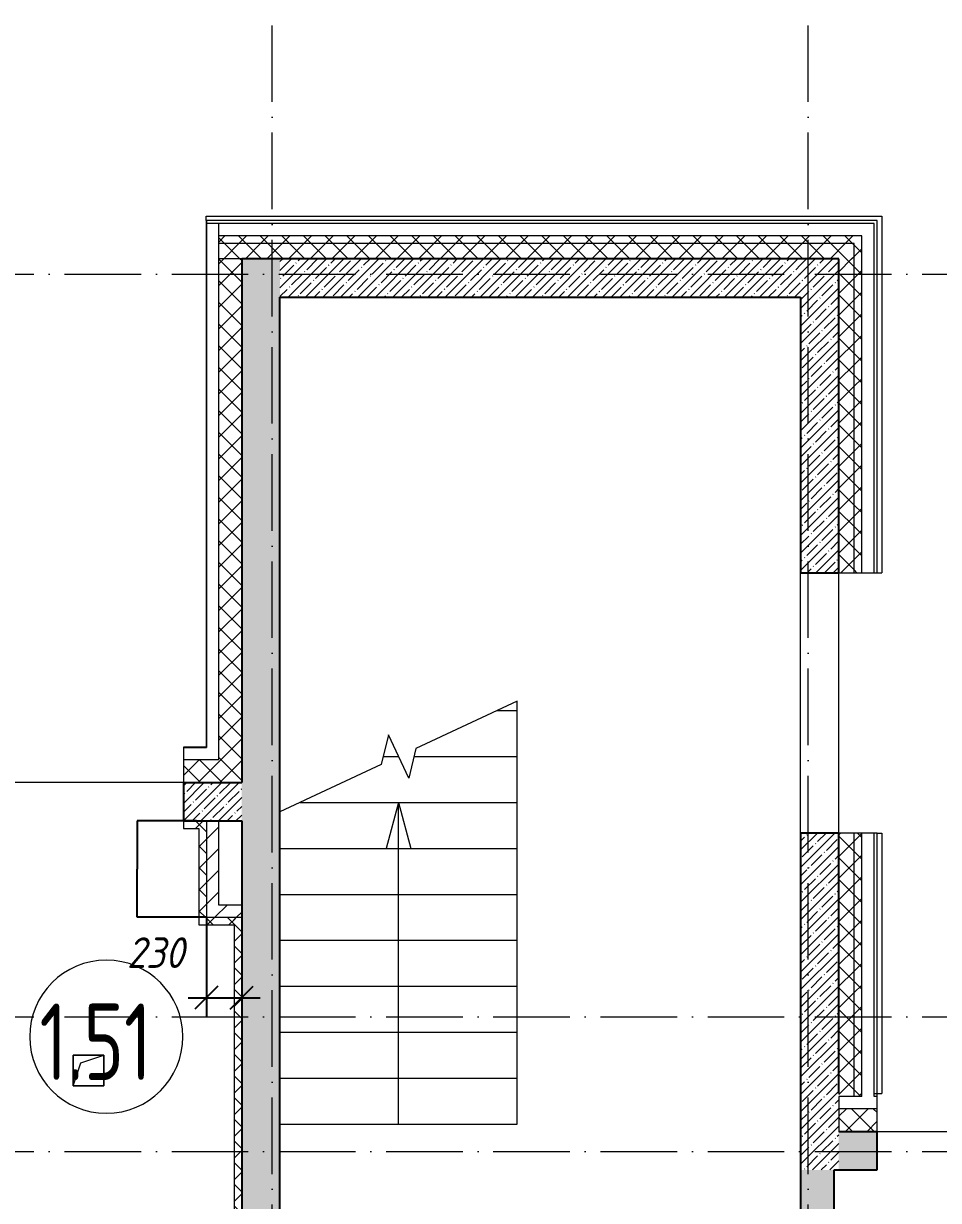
# Model space of a CAD drawing. Header units: millimetres. Extents: x 12986 to 523328, y -9759 to 30092.
# Drawn here: x 149732 to 155708, y 20951 to 28637 of the extents above; entities that cross this region are included whole.
import ezdxf

# ---------------------------------------------------------------- set-up
doc = ezdxf.new("R2010")
doc.units = ezdxf.units.MM
doc.linetypes.add('50_200_ШТРИХ_1Т_ш5_п1_п1_', pattern=[700, 500, -100, 0, -100])
for name, color, linetype, lineweight in [('A-ANNO-DIMS', 7, 'Continuous', 9), ('A-AREA-IDEN', 7, 'Continuous', 9), ('A-FLOR', 7, 'Continuous', 9), ('A-GENM', 7, 'Continuous', 9), ('A-WALL', 7, 'Continuous', 5), ('A-WALL-1', 7, 'Continuous', 25), ('A-WALL-8', 7, 'Continuous', 9), ('A-WALL-FNSH-1', 7, 'Continuous', 9), ('A-WALL-FNSH-2', 7, 'Continuous', 5), ('A-WALL-PATT-1', 7, 'Continuous', 5), ('A-WALL-PATT-3', 250, 'Continuous', 5), ('I-WALL', 7, 'Continuous', 5), ('S-STRS-1', 7, 'Continuous', 9), ('S-STRS-ANNO', 7, 'Continuous', 5), ('S-STRS-MBND', 7, 'Continuous', 9), ('Оси-2', 7, '50_200_ШТРИХ_1Т_ш5_п1_п1_', 9)]:
    doc.layers.add(name, color=color, linetype=linetype, lineweight=lineweight)
doc.layers.add('A-WALL-5', color=7, linetype='Continuous', lineweight=13, true_color=0x008000)
doc.styles.add('ISOCPEUR_I_3', font='isocpeui.ttf', dxfattribs={"width": 0.9, "height": 200})
doc.styles.add('СПДС', font='ГОСТ тип А.ttf', dxfattribs={"width": 0.9})
doc.dimstyles.new('ISO-2_0_0_9К_СРЕДНИЙ_6', dxfattribs={"dimscale": 304.8, "dimtxt": 199.196235, "dimasz": 0.492126, "dimexe": 0.393701, "dimexo": 0, "dimgap": 0, "dimtad": 1, "dimdec": 0, "dimzin": 0, "dimdsep": 46, "dimtxsty": 'ISOCPEUR_I_3', "dimblk1": 'OBLIQUE', "dimblk2": 'OBLIQUE', "dimsah": 1, "dimcen": 0.09, "dimdle": 0.393701, "dimazin": 0, "dimtfac": 1, "dimtdec": 4, "dimtix": 1, "dimtmove": 1, "dimatfit": 3, "dimfxl": 1, "dimtvp": 1, "dimtolj": 1, "dimtzin": 0, "dimarcsym": 2})
doc.dimstyles.get("Standard").update_dxf_attribs({"dimtxt": 0.18, "dimasz": 0.18, "dimexe": 0.18, "dimexo": 0.0625, "dimgap": 0.09, "dimtad": 0, "dimtih": 1, "dimtoh": 1, "dimdec": 4, "dimzin": 0, "dimdsep": 46, "dimtxsty": 'Standard', "dimcen": 0.09, "dimadec": 0, "dimazin": 0, "dimtfac": 1, "dimtdec": 4, "dimtofl": 0, "dimtmove": 0, "dimatfit": 3, "dimfxl": 1, "dimtolj": 1, "dimtzin": 0, "dimarcsym": 0})
pattern_1 = [(45, (61996.89, 0), (-57.024626, 57.024626), []), (45, (62053.92, 0), (-57.024626, 57.024626), [100.806, -20.161, 3.353, -16.808])]
pattern_2 = [(45, (61996.89, 0), (-70.71068, 70.71068), []), (135, (61996.89, 0), (-70.71068, -70.71068), [])]
pattern_3 = [(45, (61996.89, 0), (-70.71068, 70.71068), [])]

# ---------------------------------------------------------------- blocks, each defined once
blk = doc.blocks.new('AR_Отверстие прямоугольное _в плите_ - AR_Отверстие прямоугольное _в плите_-24484673-АР1_Кладочный план 1 этажа')
at = {"layer": 'A-GENM'}
for p, q in [((100, 100), (-100, 100)), ((-100, 100), (-100, -100)), ((-50, 50), (100, 100)), ((100, -100), (100, 100)), ((-100, -100), (-50, 50)), ((-100, -100), (100, -100))]:
    blk.add_line(p, q, dxfattribs=at)
blk = doc.blocks.new('DIMBLOCK616-АР1_Кладочный план 1 этажа')
at = {"layer": 'A-ANNO-DIMS', "color": 0, "lineweight": -2, "transparency": 16777216}
for p, q in [((150862.4, 23430), (150474.4, 23430)), ((150474.6, 23429.8), (150474.6, 23115.2)), ((150474.6, 22800.2), (150474.6, 23114.8)), ((150926.8, 22800), (150474.4, 22800))]:
    blk.add_line(p, q, dxfattribs=at)
at = {"layer": 'A-ANNO-DIMS', "color": 0, "transparency": 16777216}
for points in [[(150474.5, 23429.8), (150474.6, 23429.8), (150474.6, 23430)], [(150474.5, 22800.2), (150474.6, 22800.2), (150474.6, 22800)]]:
    blk.add_solid(points, dxfattribs=at)
at = {"layer": 'Defpoints', "color": 0, "transparency": 16777216}
for p in [(150474.6, 23430), (150862.5, 23430), (150926.9, 22800)]:
    blk.add_point(p, dxfattribs=at)
at = {"layer": 'A-ANNO-DIMS', "color": 0, "transparency": 16777216, "insert": (150474.6, 23115), "char_height": 0.18, "width": 455.087, "attachment_point": 5}
blk.add_mtext('\\A1;630.0000', dxfattribs=at)
blk = doc.blocks.new('_Oblique')
at = {"color": 0, "linetype": 'ByBlock', "lineweight": -2}
blk.add_line((-0.5, -0.5), (0.5, 0.5), dxfattribs=at)
blk = doc.blocks.new('DIMBLOCK617-АР1_Кладочный план 1 этажа')
at = {"layer": 'A-ANNO-DIMS', "color": 0, "lineweight": -2, "transparency": 16777216}
for p, q in [((150926.9, 22800), (150926.9, 22154.7)), ((151156.9, 22380.8), (151156.9, 22154.7)), ((150806.9, 22274.7), (151276.9, 22274.7))]:
    blk.add_line(p, q, dxfattribs=at)
at = {"layer": 'Defpoints', "color": 0, "transparency": 16777216}
for p in [(150926.9, 22800), (151156.9, 22380.8), (151156.9, 22274.7)]:
    blk.add_point(p, dxfattribs=at)
at = {"layer": 'A-ANNO-DIMS', "color": 0, "lineweight": -2, "transparency": 16777216, "xscale": 150, "yscale": 150, "zscale": 150, "rotation": 180}
blk.add_blockref('_Oblique', (150926.9, 22274.7), dxfattribs=at)
at = {"layer": 'A-ANNO-DIMS', "color": 0, "lineweight": -2, "transparency": 16777216, "xscale": 150, "yscale": 150, "zscale": 150}
blk.add_blockref('_Oblique', (151156.9, 22274.7), dxfattribs=at)
at = {"layer": 'A-ANNO-DIMS', "color": 0, "transparency": 16777216, "insert": (150408, 22669.3), "char_height": 200, "width": 455.087, "attachment_point": 1, "line_spacing_factor": 1.149209, "style": 'ISOCPEUR_I_3'}
blk.add_mtext('\\A1;230', dxfattribs=at)
blk = doc.blocks.new('Марка_Помещения - Номер-25198446-Объем проектирования 1 этажа')
at = {"layer": 'A-AREA-IDEN'}
for start, end in [(360, 180), (180, 360)]:
    blk.add_arc((0, 0), 2.5, start, end, dxfattribs=at)

msp = doc.modelspace()

# ---------------------------------------------------------------- hatches: boundary and pattern name
at = {"layer": 'A-WALL-PATT-1'}
h = msp.add_hatch(dxfattribs=at)
h.set_pattern_fill('FP_2', color=256, style=0, pattern_type=2)
h.set_pattern_definition(pattern_2)
h.paths.add_polyline_path([(155206.89328, 27199.99988), (155206.89328, 27249.99988), (151006.89328, 27249.99988), (151006.89328, 27199.99988), (155156.89328, 27199.99988)], flags=0)
h = msp.add_hatch(dxfattribs=at)
h.set_pattern_fill('FP_2', color=256, style=0, pattern_type=2)
h.set_pattern_definition(pattern_2)
h.paths.add_polyline_path([(151006.89328, 27099.99988), (155156.89328, 27099.99988), (155156.89328, 27199.99988), (151006.89328, 27199.99988)], flags=0)
h = msp.add_hatch(dxfattribs=at)
h.set_pattern_fill('FP_2', color=256, style=0, pattern_type=2)
h.set_pattern_definition(pattern_2)
h.paths.add_polyline_path([(155156.89328, 21630.00001), (155206.89328, 21630.00001), (155206.89328, 23350.0001), (155156.89328, 23350.0001), (155156.89328, 21650.00001)], flags=0)
h.paths.add_polyline_path([(155156.89328, 25050.0001), (155206.89328, 25050.0001), (155206.89328, 27199.99988), (155156.89328, 27199.99988), (155156.89328, 25820.15264)], flags=0)
h = msp.add_hatch(dxfattribs=at)
h.set_pattern_fill('FP_2', color=256, style=0, pattern_type=2)
h.set_pattern_definition(pattern_2)
h.paths.add_polyline_path([(151156.89328, 23679.99988), (151156.89328, 27099.99988), (151006.89328, 27099.99988), (151006.89328, 23679.99988)], flags=0)
h = msp.add_hatch(dxfattribs=at)
h.set_pattern_fill('FP_1', color=256, style=0, pattern_type=2)
h.set_pattern_definition(pattern_1)
h.paths.add_polyline_path([(151156.89328, 17270.00001), (151406.89328, 17270.00001), (151406.89328, 27099.99988), (151156.89328, 27099.99988), (151156.89328, 18334.35948)], flags=0)
h = msp.add_hatch(dxfattribs=at)
h.set_pattern_fill('FP_1', color=256, style=0, pattern_type=2)
h.set_pattern_definition(pattern_1)
h.paths.add_polyline_path([(154806.89328, 26849.99988), (154806.89328, 27099.99988), (151406.89328, 27099.99988), (151406.89328, 26849.99988)], flags=0)
h = msp.add_hatch(dxfattribs=at)
h.set_pattern_fill('FP_1', color=256, style=0, pattern_type=2)
h.set_pattern_definition(pattern_1)
h.paths.add_polyline_path([(155056.89328, 21150.00001), (155056.89328, 23350.0001), (154806.89328, 23350.0001), (154806.89328, 21150.00001), (155026.89328, 21150.00001)], flags=0)
h.paths.add_polyline_path([(155056.89328, 25050.0001), (155056.89328, 27099.99988), (154806.89328, 27099.99988), (154806.89328, 25050.0001)], flags=0)
h = msp.add_hatch(dxfattribs=at)
h.set_pattern_fill('FP_2', color=256, style=0, pattern_type=2)
h.set_pattern_definition(pattern_2)
h.paths.add_polyline_path([(155156.89328, 21630.00001), (155156.89328, 23350.0001), (155056.89328, 23350.0001), (155056.89328, 21630.00001)], flags=0)
h.paths.add_polyline_path([(155156.89328, 25050.0001), (155156.89328, 27099.99988), (155056.89328, 27099.99988), (155056.89328, 25050.0001)], flags=0)
h = msp.add_hatch(dxfattribs=at)
h.set_pattern_fill('FP_2', color=256, style=0, pattern_type=2)
h.set_pattern_definition(pattern_2)
h.paths.add_polyline_path([(150926.89328, 23679.99988), (151006.89328, 23679.99988), (151006.89328, 23829.99988), (150776.89328, 23829.99988), (150776.89328, 23679.99988), (150925.69328, 23679.99988)], flags=0)
h.paths.add_polyline_path([(147198.09327, 23679.99988), (147376.89328, 23679.99988), (147376.89328, 23829.99988), (147116.89327, 23829.99988), (147116.89327, 23679.99988), (147196.89327, 23679.99988)], flags=0)
h.paths.add_polyline_path([(149076.89328, 23679.99988), (149076.89328, 23829.99988), (148526.89328, 23829.99988), (148526.89328, 23679.99988)], flags=0)
h = msp.add_hatch(dxfattribs=at)
h.set_pattern_fill('FP_1', color=256, style=0, pattern_type=2)
h.set_pattern_definition(pattern_1)
h.paths.add_polyline_path([(147016.89328, 23429.99988), (147376.89328, 23429.99988), (147376.89328, 23679.99988), (146966.89328, 23679.99988), (146966.89328, 23429.99988)], flags=0)
h.paths.add_polyline_path([(151006.89328, 23429.99988), (151156.89328, 23429.99988), (151156.89328, 23679.99988), (150776.89328, 23679.99988), (150776.89328, 23429.99988), (150926.89328, 23429.99988)], flags=0)
h.paths.add_polyline_path([(148806.89328, 23429.99988), (149076.89328, 23429.99988), (149076.89328, 23679.99988), (148526.89328, 23679.99988), (148526.89328, 23429.99988), (148756.89328, 23429.99988)], flags=0)
h = msp.add_hatch(dxfattribs=at)
h.set_pattern_fill('FP_2', color=256, style=0, pattern_type=2)
h.set_pattern_definition(pattern_2)
h.paths.add_polyline_path([(150926.89328, 23379.99988), (150926.89328, 23429.99988), (150776.89328, 23429.99988), (150776.89328, 23379.99988), (150876.89328, 23379.99988)], flags=0)
h.paths.add_polyline_path([(148956.89328, 23379.99988), (149076.89328, 23379.99988), (149076.89328, 23429.99988), (148956.89328, 23429.99988)], flags=0)
h = msp.add_hatch(dxfattribs=at)
h.set_pattern_fill('FP_2', color=256, style=0, pattern_type=2)
h.set_pattern_definition(pattern_2)
h.paths.add_polyline_path([(150876.89328, 22799.99988), (150926.89328, 22799.99988), (150926.89328, 23379.99988), (150876.89328, 23379.99988)], flags=0)
h = msp.add_hatch(dxfattribs=at)
h.set_pattern_fill('FP_2', color=256, style=0, pattern_type=2)
h.set_pattern_definition(pattern_2)
h.paths.add_polyline_path([(150876.89328, 22749.99988), (151106.89328, 22749.99988), (151106.89328, 22799.99988), (150876.89328, 22799.99988)], flags=0)
h = msp.add_hatch(dxfattribs=at)
h.set_pattern_fill('FP_2', color=256, style=0, pattern_type=2)
h.set_pattern_definition(pattern_2)
h.paths.add_polyline_path([(151156.89328, 19349.99988), (151156.89328, 22799.99988), (151106.89328, 22799.99988), (151106.89328, 19349.99988)], flags=0)
h = msp.add_hatch(dxfattribs=at)
h.set_pattern_fill('FP_18', color=256, style=0, pattern_type=2)
h.set_pattern_definition([(135, (61996.893, 0), (-35.35534, -35.35534), [])])
h.paths.add_polyline_path([(171946.893, 21630.00001), (173164.38228, 21630.00001), (173149.91419, 21650.00001), (171946.893, 21650.00001)], flags=0)
h.paths.add_polyline_path([(171046.893, 21630.00001), (171046.893, 21650.00001), (169746.89328, 21650.00001), (169746.89328, 21630.00001), (169777.74297, 21630.00001)], flags=0)
h.paths.add_polyline_path([(165446.89328, 21630.00001), (166646.89328, 21630.00001), (166646.89328, 21650.00001), (165446.89328, 21650.00001)], flags=0)
h.paths.add_polyline_path([(167546.89328, 21630.00001), (168846.89328, 21630.00001), (168846.89328, 21650.00001), (167546.89328, 21650.00001)], flags=0)
h.paths.add_polyline_path([(163146.89328, 21630.00001), (163146.89328, 21650.00001), (158586.89328, 21650.00001), (158586.89328, 21630.00001)], flags=0)
h.paths.add_polyline_path([(155286.89328, 21630.00001), (155306.89328, 21630.00001), (155306.89328, 21650.00001), (155286.89328, 21650.00001)], flags=0)
h = msp.add_hatch(dxfattribs=at)
h.set_pattern_fill('FP_2', color=256, style=0, pattern_type=2)
h.set_pattern_definition(pattern_2)
h.paths.add_polyline_path([(172842.27422, 21400.00001), (173232.02718, 21400.00001), (173123.51654, 21550.00001), (171946.893, 21550.00001), (171946.893, 21400.00001), (172800.04809, 21400.00001)], flags=0)
h.paths.add_polyline_path([(168846.89328, 21400.00001), (168846.89328, 21550.00001), (167546.89328, 21550.00001), (167546.89328, 21400.00001), (168046.89328, 21400.00001)], flags=0)
h.paths.add_polyline_path([(169746.89328, 21400.00001), (171046.893, 21400.00001), (171046.893, 21550.00001), (169746.89328, 21550.00001), (169746.89328, 21542.55655)], flags=0)
h.paths.add_polyline_path([(166577.89328, 21400.00001), (166577.89328, 21406.00001), (166646.89328, 21406.00001), (166646.89328, 21550.00001), (165446.89328, 21550.00001), (165446.89328, 21406.00001), (165515.89328, 21406.00001), (165515.89328, 21400.00001)], flags=0)
h.paths.add_polyline_path([(162576.89328, 21400.00001), (163077.89328, 21400.00001), (163077.89328, 21406.00001), (163146.89328, 21406.00001), (163146.89328, 21550.00001), (158586.89328, 21550.00001), (158586.89328, 21400.00001), (160584.14922, 21400.00001)], flags=0)
h.paths.add_polyline_path([(155306.89328, 21400.00001), (155306.89328, 21550.00001), (155056.89328, 21550.00001), (155056.89328, 21400.00001)], flags=0)
h = msp.add_hatch(dxfattribs=at)
h.set_pattern_fill('FP_1', color=256, style=0, pattern_type=2)
h.set_pattern_definition(pattern_1)
h.paths.add_polyline_path([(160584.14922, 21150.00001), (162576.89328, 21150.00001), (162576.89328, 21400.00001), (158586.89328, 21400.00001), (158586.89328, 21150.00001)], flags=0)
h.paths.add_polyline_path([(155056.89328, 21150.00001), (155306.89328, 21150.00001), (155306.89328, 21400.00001), (155056.89328, 21400.00001)], flags=0)
h = msp.add_hatch(dxfattribs=at)
h.set_pattern_fill('FP_1', color=256, style=0, pattern_type=2)
h.set_pattern_definition(pattern_1)
h.paths.add_polyline_path([(155026.89328, 13620.00001), (155026.89328, 21150.00001), (154806.89328, 21150.00001), (154806.89328, 13620.00001)], flags=0)
at = {"layer": 'A-WALL-PATT-3'}
h = msp.add_hatch(dxfattribs=at)
h.set_pattern_fill('FP_15', color=256, style=0, pattern_type=2)
h.set_pattern_definition(pattern_3)
h.paths.add_polyline_path([(151006.89328, 22879.99988), (151006.89328, 23429.99988), (150926.89328, 23429.99988), (150926.89328, 22879.99988)], flags=0)
h = msp.add_hatch(dxfattribs=at)
h.set_pattern_fill('FP_15', color=256, style=0, pattern_type=2)
h.set_pattern_definition(pattern_3)
h.paths.add_polyline_path([(151156.89328, 22799.99988), (151156.89328, 22879.99988), (150926.89328, 22879.99988), (150926.89328, 22799.99988), (151106.89328, 22799.99988)], flags=0)

# ---------------------------------------------------------------- linework, layer by layer
at = {"layer": 'A-FLOR'}
for p, q in [((154806.89328, 23350.0001), (154806.89328, 25050.0001)), ((155056.89328, 23350.0001), (155056.89328, 25050.0001)), ((150776.89328, 23679.99988), (149076.89328, 23679.99988)), ((150056.62028, 21900.45082), (150256.62028, 21900.45082)), ((150056.62028, 21700.45082), (150056.62028, 21900.45082)), ((150256.62028, 21900.45082), (150256.62028, 21700.45082)), ((150256.62028, 21700.45082), (150056.62028, 21700.45082)), ((156926.89328, 21400.00001), (155306.89328, 21400.00001))]:
    msp.add_line(p, q, dxfattribs=at)
at = {"layer": 'A-WALL'}
for p, q in [((155286.89328, 27329.99988), (150925.69328, 27329.99988)), ((150926.89328, 27349.99988), (150926.89328, 23909.99988)), ((151006.89328, 23829.99988), (151006.89328, 27329.99988)), ((155286.89328, 25050.0001), (155286.89328, 27329.99988)), ((155206.89328, 27249.99988), (151006.89328, 27249.99988)), ((155206.89328, 25050.0001), (155206.89328, 27249.99988)), ((155156.89328, 27199.99988), (151006.89328, 27199.99988)), ((155156.89328, 25050.0001), (155156.89328, 27199.99988)), ((151156.89328, 27099.99988), (151006.89328, 27099.99988)), ((150776.89328, 23909.99988), (150776.89328, 23679.99988)), ((150776.89328, 23909.99988), (150926.89328, 23909.99988)), ((150776.89328, 23829.99988), (151006.89328, 23829.99988)), ((150776.89328, 23429.99988), (150776.89328, 23379.99988)), ((150776.89328, 23379.99988), (150876.89328, 23379.99988)), ((150876.89328, 23379.99988), (150876.89328, 22749.99988)), ((155156.89328, 21630.00001), (155156.89328, 23350.0001)), ((155206.89328, 21630.00001), (155206.89328, 23350.0001)), ((155286.89328, 21630.00001), (155286.89328, 23350.0001)), ((150876.89328, 22749.99988), (151106.89328, 22749.99988)), ((151106.89328, 22749.99988), (151106.89328, 19349.99988)), ((155056.89328, 21630.00001), (155056.89328, 21550.00001)), ((155286.89328, 21650.00001), (155306.89328, 21650.00001))]:
    msp.add_line(p, q, dxfattribs=at)
at = {"layer": 'A-WALL-1'}
for p, q in [((151156.89328, 27099.99988), (151156.89328, 23679.99988)), ((155056.89328, 27099.99988), (151156.89328, 27099.99988)), ((155056.89328, 25050.0001), (155056.89328, 27099.99988)), ((151406.89328, 17270.00001), (151406.89328, 26849.99988)), ((151406.89328, 26849.99988), (154806.89328, 26849.99988)), ((154806.89328, 26849.99988), (154806.89328, 25050.0001)), ((154806.89328, 25050.0001), (155056.89328, 25050.0001)), ((150776.89328, 23679.99988), (150776.89328, 23429.99988)), ((150776.89328, 23679.99988), (151156.89328, 23679.99988)), ((150776.89328, 23429.99988), (151156.89328, 23429.99988)), ((151156.89328, 23429.99988), (151156.89328, 17270.00001)), ((155056.89328, 23350.0001), (154806.89328, 23350.0001)), ((154806.89328, 23350.0001), (154806.89328, 17270.00001)), ((155056.89328, 21650.00001), (155056.89328, 23350.0001)), ((155306.89328, 21400.00001), (155056.89328, 21400.00001)), ((155306.89328, 21150.00001), (155306.89328, 21400.00001)), ((155026.89328, 21150.00001), (155306.89328, 21150.00001)), ((155026.89328, 13400.00001), (155026.89328, 21150.00001))]:
    msp.add_line(p, q, dxfattribs=at)
at = {"layer": 'A-WALL-5'}
for p, q in [((150926.89328, 23429.99988), (150926.89328, 22799.99988)), ((151006.89328, 22879.99988), (151006.89328, 23429.99988)), ((151156.89328, 22879.99988), (151006.89328, 22879.99988)), ((150926.89328, 22799.99988), (151156.89328, 22799.99988))]:
    msp.add_line(p, q, dxfattribs=at)
at = {"layer": 'A-WALL-8'}
for p, q in [((150925.69328, 27329.99988), (150925.69328, 27099.99988)), ((155056.89328, 25050.0001), (155286.89328, 25050.0001)), ((155286.89328, 23350.0001), (155056.89328, 23350.0001)), ((155206.89328, 21630.00001), (155056.89328, 21630.00001)), ((155306.89328, 21630.00001), (155286.89328, 21630.00001)), ((155306.89328, 21400.00001), (155306.89328, 21630.00001)), ((155306.89328, 21550.00001), (155056.89328, 21550.00001)), ((155056.89328, 21550.00001), (155056.89328, 21400.00001))]:
    msp.add_line(p, q, dxfattribs=at)
at = {"layer": 'A-WALL-FNSH-1'}
for p, q in [((155306.89328, 27349.99988), (150925.69328, 27349.99988)), ((150925.69328, 27349.99988), (150925.69328, 27329.99988)), ((155306.89328, 25050.0001), (155306.89328, 27349.99988)), ((155286.89328, 25050.0001), (155306.89328, 25050.0001)), ((155306.89328, 23350.0001), (155286.89328, 23350.0001)), ((155306.89328, 21630.00001), (155306.89328, 23350.0001))]:
    msp.add_line(p, q, dxfattribs=at)
at = {"layer": 'A-WALL-FNSH-2'}
for p, q in [((150925.69328, 27099.99988), (150925.69328, 23911.19988)), ((150925.69328, 23911.19988), (150776.89328, 23911.19988)), ((150776.89328, 23911.19988), (150776.89328, 23909.99988))]:
    msp.add_line(p, q, dxfattribs=at)
at = {"layer": 'I-WALL'}
for p, q in [((150925.69328, 27379.99988), (155336.89328, 27379.99988)), ((150925.69328, 27349.99988), (150925.69328, 27379.99988)), ((155336.89328, 27379.99988), (155336.89328, 25049.99988)), ((155306.89328, 25049.99988), (155336.89328, 25049.99988)), ((155306.89328, 23349.99988), (155336.89328, 23349.99988)), ((155336.89328, 23349.99988), (155336.89328, 21650.00001)), ((155306.89328, 21650.00001), (155336.89328, 21650.00001))]:
    msp.add_line(p, q, dxfattribs=at)
at = {"layer": 'S-STRS-1'}
for p, q in [((152956.89328, 24149.99988), (152956.89328, 24211.38831)), ((152825.24536, 24149.99988), (152956.89328, 24149.99988)), ((152825.24536, 24149.99988), (152956.89328, 24149.99988)), ((152956.89328, 23849.99988), (152956.89328, 24149.99988)), ((152081.44346, 23849.99988), (152181.89328, 23849.99988)), ((152081.44346, 23849.99988), (152181.89328, 23849.99988)), ((152282.34311, 23849.99988), (152956.89328, 23849.99988)), ((152282.34311, 23849.99988), (152956.89328, 23849.99988)), ((152956.89328, 23549.99988), (152956.89328, 23849.99988)), ((151538.54121, 23549.99988), (152956.89328, 23549.99988)), ((151538.54121, 23549.99988), (152956.89328, 23549.99988)), ((152956.89328, 23249.99988), (152956.89328, 23549.99988)), ((151406.89328, 23249.99988), (152956.89328, 23249.99988)), ((151406.89328, 23249.99988), (152956.89328, 23249.99988)), ((152956.89328, 22949.99988), (152956.89328, 23249.99988)), ((151406.89328, 22949.99988), (152956.89328, 22949.99988)), ((151406.89328, 22949.99988), (152956.89328, 22949.99988)), ((152956.89328, 22649.99988), (152956.89328, 22949.99988)), ((151406.89328, 22649.99988), (152956.89328, 22649.99988)), ((151406.89328, 22649.99988), (152956.89328, 22649.99988)), ((152956.89328, 22349.99988), (152956.89328, 22649.99988)), ((151406.89328, 22349.99988), (152956.89328, 22349.99988)), ((151406.89328, 22349.99988), (152956.89328, 22349.99988)), ((152956.89328, 22049.99988), (152956.89328, 22349.99988)), ((151406.89328, 22049.99988), (152956.89328, 22049.99988)), ((151406.89328, 22049.99988), (152956.89328, 22049.99988)), ((152956.89328, 21749.99988), (152956.89328, 22049.99988)), ((151406.89328, 21749.99988), (152956.89328, 21749.99988)), ((151406.89328, 21749.99988), (152956.89328, 21749.99988)), ((152956.89328, 21449.99988), (152956.89328, 21749.99988)), ((151406.89328, 21449.99988), (152956.89328, 21449.99988)), ((151406.89328, 21449.99988), (152956.89328, 21449.99988))]:
    msp.add_line(p, q, dxfattribs=at)
at = {"layer": 'S-STRS-ANNO'}
for p, q in [((152181.89328, 23549.99988), (152101.50853, 23249.99988)), ((152181.89328, 23249.99988), (152181.89328, 23549.99988)), ((152181.89328, 23549.99988), (152262.27804, 23249.99988)), ((152181.89328, 22949.99988), (152181.89328, 23249.99988)), ((152181.89328, 22649.99988), (152181.89328, 22949.99988)), ((152181.89328, 22349.99988), (152181.89328, 22649.99988)), ((152181.89328, 22049.99988), (152181.89328, 22349.99988)), ((152181.89328, 21749.99988), (152181.89328, 22049.99988)), ((152181.89328, 21449.99988), (152181.89328, 21749.99988))]:
    msp.add_line(p, q, dxfattribs=at)
at = {"layer": 'S-STRS-MBND'}
for p, q in [((152956.89328, 24211.38831), (152295.18176, 23902.82716)), ((152115.85918, 23991.61047), (152068.60481, 23797.17259)), ((152247.92739, 23708.38928), (152115.85918, 23991.61047)), ((152295.18176, 23902.82716), (152247.92739, 23708.38928)), ((152068.60481, 23797.17259), (151406.89328, 23488.61144))]:
    msp.add_line(p, q, dxfattribs=at)
at = {"layer": 'Оси-2'}
for p, q in [((151356.89325, -4080), (151356.89325, 28636.94316)), ((154856.89325, -4080), (154856.89325, 28636.94316)), ((57586.89328, 26999.99982), (187948.52131, 26999.99982)), ((57586.89328, 22150.00007), (187948.52131, 22150.00007)), ((57586.89328, 21270), (187948.52131, 21270))]:
    msp.add_line(p, q, dxfattribs=at)

# ---------------------------------------------------------------- block references
at = {"layer": 'A-AREA-IDEN', "xscale": 199.9999999999999, "yscale": 199.9999999999999, "zscale": 199.9999999999999}
msp.add_blockref('Марка_Помещения - Номер-25198446-Объем проектирования 1 этажа', (150272.46431, 22020.15057), dxfattribs=at)
at = {"layer": 'A-GENM'}
msp.add_blockref('AR_Отверстие прямоугольное _в плите_ - AR_Отверстие прямоугольное _в плите_-24484673-АР1_Кладочный план 1 этажа', (150156.62028, 21800.45082), dxfattribs=at)

# ---------------------------------------------------------------- texts
at = {"layer": 'A-AREA-IDEN', "insert": (149836.39801, 22237.26918), "char_height": 500, "width": 1096.7085, "attachment_point": 1, "style": 'СПДС'}
msp.add_mtext('1.51', dxfattribs=at)

# ---------------------------------------------------------------- dimensions: what is measured, and where the dimension line sits
at = {"layer": 'A-ANNO-DIMS'}
dim = msp.add_linear_dim(base=(150474.55617, 23429.99988), p1=(150926.89328, 22799.99988), p2=(150862.49938, 23429.99988), angle=90, dimstyle='Standard', dxfattribs=at)
dim.commit()
dim.dimension.update_dxf_attribs({"geometry": 'DIMBLOCK616-АР1_Кладочный план 1 этажа', "text_midpoint": (150474.55617, 23114.99988)})
dim = msp.add_linear_dim(base=(151156.89328, 22274.71239), p1=(150926.89328, 22799.99988), p2=(151156.89328, 22380.77841), dimstyle='ISO-2_0_0_9К_СРЕДНИЙ_6', override={"dimpost": '<>', "dimfxl": 478.170092}, dxfattribs=at)
dim.commit()
dim.dimension.update_dxf_attribs({"geometry": 'DIMBLOCK617-АР1_Кладочный план 1 этажа', "text_midpoint": (150635.52105, 22402.67021), "dimtype": 160})

doc.saveas('drawing.dxf')
